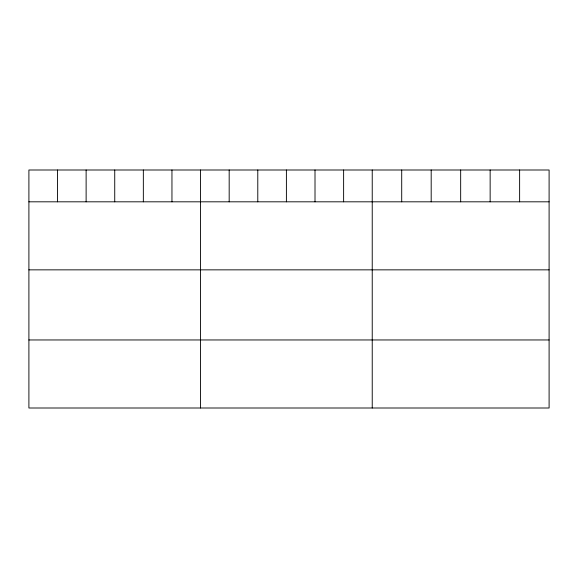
<?xml version="1.0" encoding="UTF-8"?>
<svg xmlns="http://www.w3.org/2000/svg" width="578" height="578" viewBox="0 0 578 578"><rect width="100%" height="100%" fill="white"/><g stroke="black" fill="none" stroke-linecap="round" stroke-linejoin="round"><path stroke-width="0.87" d="M549.1 201.816L549.1 408.003L28.9 408.003L28.9 169.997L549.1 169.997L549.1 201.816L28.9 201.816M28.9 269.854L549.1 269.854M28.9 339.958L549.1 339.958M519.622 169.997L519.622 201.816M490.144 169.997L490.144 201.816M460.666 169.997L460.666 201.816M431.188 169.997L431.188 201.816M401.71 169.997L401.71 201.816M372.232 169.997L372.232 408.003M343.621 169.997L343.621 201.816M315.01 169.997L315.01 201.816M286.399 169.997L286.399 201.816M257.788 169.997L257.788 201.816M229.177 169.997L229.177 201.816M200.566 169.997L200.566 408.003M171.955 169.997L171.955 201.816M143.344 169.997L143.344 201.816M114.733 169.997L114.733 201.816M86.122 169.997L86.122 201.816M57.511 169.997L57.511 201.816"/></g></svg>
